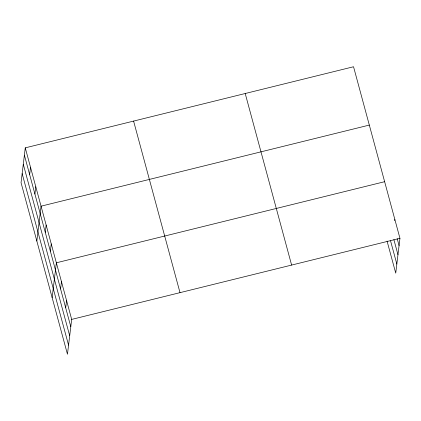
<?xml version="1.0" encoding="UTF-8"?>
<svg xmlns="http://www.w3.org/2000/svg" width="421" height="421" viewBox="0 0 421 421"><rect width="100%" height="100%" fill="white"/><g stroke="black" fill="none" stroke-linecap="round" stroke-linejoin="round"><path stroke-width="0.63" d="M25.265 147.85L21.05 182.688L67.46 354.25L71.681 319.413L25.265 147.85L353.54 66.75L399.95 238.312L395.735 273.15L387.057 241.07M29.644 174.583L30.528 167.295M34.906 194.028L35.785 186.74M36.832 241.017L41.047 206.179L369.317 125.079M45.268 232.345L46.152 225.051M50.373 251.216L51.257 243.927M52.146 297.636L56.361 262.799L384.636 181.698M60.587 288.959L61.466 281.67M65.692 307.83L66.571 300.541M394.698 220.657L394.845 219.441M71.681 319.413L399.95 238.312M397.198 238.681L399.066 245.601M393.882 239.596L397.966 254.694M390.535 240.786L396.835 264.062M245.206 93.509L291.621 265.077M133.594 121.085L180.009 292.653M24.386 155.138L70.796 326.701M23.281 164.227L69.697 335.795M22.15 173.594L68.565 345.162"/></g></svg>
